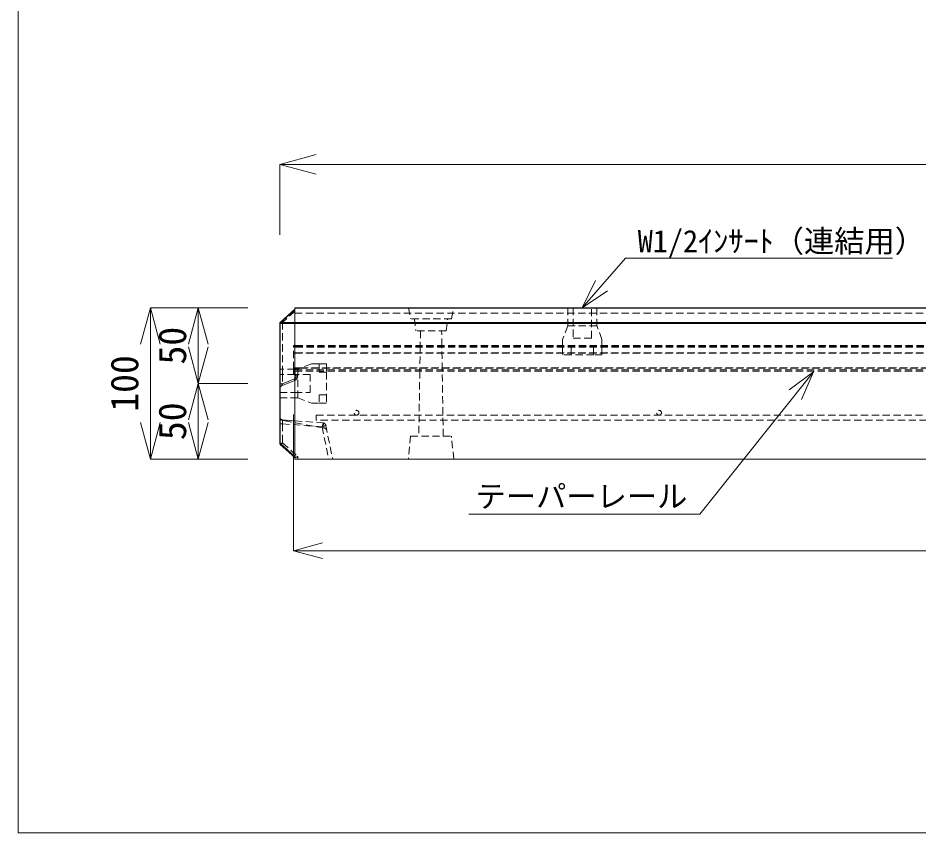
# Model space of a CAD drawing. Units: millimetres, scale not verified. Extents: x 494 to 2142, y -1316 to -164.
# Drawn here: x 494 to 1090, y -1316 to -777 of the extents above; entities that cross this region are included whole.
import ezdxf
from ezdxf.enums import TextEntityAlignment as Align

# ---------------------------------------------------------------- set-up
doc = ezdxf.new("R2010")
doc.units = ezdxf.units.MM
doc.header["$LTSCALE"] = 4
doc.linetypes.add('DASHED1', pattern=[1.8, 1.2, -0.6])
doc.layers.add('0-0', color=7, linetype='DASHED1', lineweight=9)
doc.styles.add('ＭＳ ゴシック', font='')
doc.styles.get('ＭＳ ゴシック').set_extended_font_data('MS Gothic')

msp = doc.modelspace()

# ---------------------------------------------------------------- linework, layer by layer
at = {"layer": '0-0', "linetype": 'Continuous'}
for p, q in [((667.297, -873.849), (691.445, -867.378)), ((667.297, -873.849), (1567.297, -873.849)), ((667.297, -873.849), (691.445, -880.319)), ((667.297, -873.849), (667.297, -920.445)), ((895.89, -935.855), (1072.398, -935.855)), ((867.297, -968.687), (883.888, -957.518)), ((581.826, -968.687), (575.356, -992.835)), ((581.826, -968.687), (581.826, -1068.687)), ((581.826, -968.687), (588.297, -992.835)), ((581.826, -968.687), (613.427, -968.687)), ((613.427, -968.687), (606.957, -992.835)), ((613.427, -968.687), (613.427, -1018.687)), ((613.427, -968.687), (619.898, -992.835)), ((613.427, -968.687), (646.255, -968.687)), ((677.297, -969.687), (667.755, -978.275)), ((667.887, -978.421), (677.297, -969.953)), ((677.297, -968.687), (677.297, -968.98)), ((677.297, -968.687), (1557.297, -968.687)), ((677.297, -968.98), (677.297, -978.394)), ((667.297, -979.132), (667.628, -979.132)), ((667.297, -979.132), (667.297, -1058.242)), ((667.628, -978.389), (667.755, -978.275)), ((667.755, -979.018), (667.628, -979.132)), ((667.628, -1058.242), (667.628, -979.132)), ((667.755, -978.275), (667.887, -978.421)), ((667.755, -979.018), (677.297, -979.018)), ((677.297, -978.421), (667.887, -978.421)), ((677.297, -979.101), (677.297, -978.394)), ((677.297, -979.101), (677.297, -1068.687)), ((1557.297, -979.101), (677.297, -979.101)), ((613.427, -1018.687), (606.957, -994.539)), ((613.427, -1018.687), (619.898, -994.539)), ((677.605, -1011.654), (677.297, -1011.475)), ((1020.083, -1011.087), (1003.986, -1022.956)), ((613.427, -1018.687), (606.957, -1042.835)), ((613.427, -1018.687), (646.255, -1018.687)), ((613.427, -1018.687), (613.427, -1068.687)), ((613.427, -1018.687), (619.898, -1042.835)), ((676.297, -1129.298), (676.297, -1039.334)), ((581.826, -1068.687), (575.356, -1044.539)), ((581.826, -1068.687), (588.297, -1044.539)), ((613.427, -1068.687), (606.957, -1044.539)), ((613.427, -1068.687), (619.898, -1044.539)), ((667.297, -1058.242), (667.628, -1058.242)), ((677.297, -1066.944), (667.628, -1058.242)), ((667.628, -1058.985), (677.297, -1067.687)), ((581.826, -1068.687), (613.427, -1068.687)), ((613.427, -1068.687), (646.255, -1068.687)), ((1557.297, -1068.687), (677.297, -1068.687)), ((792.186, -1105.167), (944.99, -1105.167)), ((676.297, -1129.298), (695.615, -1124.122)), ((676.297, -1129.298), (1558.297, -1129.298)), ((676.297, -1129.298), (695.615, -1134.475))]:
    msp.add_line(p, q, dxfattribs=at)
at = {"layer": '0-0'}
for p, q in [((752.297, -968.687), (753.797, -975.887)), ((780.797, -975.887), (782.297, -968.687)), ((857.797, -968.687), (857.797, -980.687)), ((857.797, -968.687), (857.797, -980.687)), ((861.297, -968.687), (861.297, -988.687)), ((873.297, -988.687), (873.297, -968.687)), ((876.797, -980.687), (876.797, -968.687)), ((876.797, -980.687), (876.797, -968.687)), ((677.297, -970.958), (669.132, -978.307)), ((780.797, -975.887), (753.797, -975.887)), ((756.297, -975.887), (757.297, -983.887)), ((777.297, -983.887), (778.297, -975.887)), ((857.797, -980.687), (854.297, -989.596)), ((857.797, -980.687), (854.297, -989.596)), ((857.797, -980.687), (867.297, -980.687)), ((876.797, -980.687), (857.797, -980.687)), ((876.797, -980.687), (867.297, -980.687)), ((880.297, -989.596), (876.797, -980.687)), ((880.297, -989.596), (876.797, -980.687)), ((777.297, -983.887), (757.297, -983.887)), ((854.297, -989.596), (854.297, -994.687)), ((873.297, -988.687), (861.297, -988.687)), ((854.297, -994.687), (854.297, -999.687)), ((854.297, -994.687), (854.297, -999.687)), ((859.814, -999.687), (854.297, -999.687)), ((859.814, -999.687), (859.814, -994.687)), ((859.814, -999.687), (859.814, -994.687)), ((874.78, -994.687), (874.78, -999.687)), ((880.297, -999.687), (874.78, -999.687)), ((880.297, -999.687), (880.297, -994.687)), ((880.297, -999.687), (880.297, -994.687)), ((688.206, -1005.687), (679.297, -1009.187)), ((688.206, -1005.687), (679.297, -1009.187)), ((693.297, -1005.687), (693.297, -1011.204)), ((698.297, -1005.687), (693.297, -1005.687)), ((693.297, -1005.687), (693.297, -1011.204)), ((698.297, -1005.687), (693.297, -1005.687)), ((698.297, -1005.687), (698.297, -1011.204)), ((677.297, -1011.475), (676.297, -1010.892)), ((677.297, -1011.475), (676.297, -1010.892)), ((676.297, -1012.001), (677.185, -1012.518)), ((677.185, -1012.518), (676.297, -1012.001)), ((676.297, -1012.001), (677.185, -1012.518)), ((677.605, -1011.654), (677.297, -1011.475)), ((679.297, -1009.187), (679.297, -1018.687)), ((679.297, -1009.187), (679.297, -1018.687)), ((693.297, -1011.204), (698.297, -1011.204)), ((669.132, -1012.687), (669.132, -1019.006)), ((679.297, -1028.187), (679.297, -1018.687)), ((679.297, -1028.187), (679.297, -1018.687)), ((679.297, -1028.187), (688.206, -1031.687)), ((679.297, -1028.187), (688.206, -1031.687)), ((693.297, -1026.17), (693.297, -1031.687)), ((698.297, -1026.17), (693.297, -1026.17)), ((698.297, -1026.17), (693.297, -1026.17)), ((693.297, -1026.17), (693.297, -1031.687)), ((698.297, -1026.17), (698.297, -1031.687)), ((688.206, -1031.687), (693.297, -1031.687)), ((693.297, -1031.687), (698.297, -1031.687)), ((693.297, -1031.687), (698.297, -1031.687)), ((669.147, -1042.826), (677.297, -1043.438)), ((669.299, -1042.837), (669.147, -1042.826)), ((669.147, -1042.826), (669.193, -1045.437)), ((695.256, -1047.398), (669.193, -1045.437)), ((677.297, -1043.438), (669.281, -1042.836)), ((671.848, -1043.558), (672.198, -1043.642)), ((677.297, -1043.437), (695.903, -1044.843)), ((1541.408, -1042.887), (691.408, -1042.887)), ((695.256, -1047.398), (695.903, -1044.843)), ((695.256, -1047.398), (697.312, -1046.536)), ((695.256, -1047.398), (699.64, -1068.687)), ((697.489, -1045.837), (697.45, -1045.772)), ((697.536, -1045.925), (697.514, -1045.883)), ((697.536, -1045.925), (697.536, -1045.925)), ((697.715, -1046.433), (702.297, -1068.687)), ((753.797, -1053.487), (752.297, -1068.687)), ((753.797, -1053.487), (780.797, -1053.487)), ((782.297, -1068.687), (780.797, -1053.487)), ((679.191, -1067.055), (679.191, -1068.687))]:
    msp.add_line(p, q, dxfattribs=at)
at = {"layer": '0-0', "linetype": 'Continuous'}
msp.add_lwpolyline([(494.296, -1315.956), (2142.296, -1315.956), (2142.296, -163.956), (494.296, -163.956)], close=True, dxfattribs=at)
for points in [[(895.89, -935.855), (867.297, -968.687), (876.081, -950.719)], [(1557.297, -968.687), (1557.297, -968.98), (677.297, -968.98)], [(677.297, -978.394), (1557.297, -978.394), (1557.297, -979.101)], [(944.99, -1105.167), (1020.083, -1011.087), (1012.078, -1029.415)]]:
    msp.add_lwpolyline(points, dxfattribs=at)
at = {"layer": '0-0'}
for points in [[(677.297, -972.177), (1453.024, -972.177), (1481.57, -972.177), (1557.297, -972.177)], [(667.297, -979.132), (669.132, -978.307), (669.132, -1009.187), (669.132, -1012.687)], [(760.297, -983.887), (760.146, -993.687), (759.899, -1009.687), (759.883, -1010.687), (759.223, -1053.487)], [(775.371, -1053.487), (774.711, -1010.687), (774.695, -1009.687), (774.448, -993.687), (774.297, -983.887)], [(1558.297, -993.687), (1557.297, -993.687), (1474.448, -993.687), (1460.146, -993.687), (677.297, -993.687), (676.297, -993.687)], [(676.297, -1012.001), (676.297, -1009.187), (676.297, -993.687)], [(1558.297, -993.687), (1557.297, -993.687), (1474.448, -993.687), (1460.146, -993.687), (677.297, -993.687), (676.297, -993.687)], [(1558.297, -994.187), (1557.297, -994.187), (1474.456, -994.187), (1460.138, -994.187), (677.297, -994.187), (676.297, -994.187)], [(1558.297, -994.187), (1557.297, -994.187), (1474.456, -994.187), (1460.138, -994.187), (677.297, -994.187), (676.297, -994.187)], [(880.297, -994.687), (880.297, -989.811), (880.297, -989.652), (880.297, -989.596)], [(880.297, -994.687), (880.297, -989.742), (880.297, -989.596)], [(1558.297, -994.687), (1557.297, -994.687), (1474.464, -994.687), (1460.13, -994.687), (677.297, -994.687), (676.297, -994.687)], [(1558.297, -994.687), (1557.297, -994.687), (1474.464, -994.687), (1460.13, -994.687), (677.297, -994.687), (676.297, -994.687)], [(1558.297, -998.419), (1557.297, -998.419), (1474.521, -998.419), (1460.073, -998.419), (677.297, -998.419), (676.297, -998.419)], [(1558.297, -998.419), (1557.297, -998.419), (1474.521, -998.419), (1460.073, -998.419), (677.297, -998.419), (676.297, -998.419)], [(676.297, -998.687), (677.297, -998.687), (1460.069, -998.687), (1474.525, -998.687), (1557.297, -998.687), (1558.297, -998.687)], [(874.78, -994.687), (874.78, -999.687), (859.814, -999.687), (854.297, -999.687)], [(880.297, -999.687), (874.78, -999.687), (859.814, -999.687)], [(693.297, -1005.687), (688.421, -1005.687), (688.262, -1005.687), (688.206, -1005.687)], [(693.297, -1005.687), (688.352, -1005.687), (688.206, -1005.687)], [(698.297, -1005.687), (698.297, -1011.204), (698.297, -1026.17), (698.297, -1031.687)], [(679.297, -1009.187), (677.297, -1009.187), (667.297, -1009.187)], [(679.297, -1009.187), (677.297, -1009.187), (667.297, -1009.187)], [(676.297, -1008.379), (677.297, -1008.379), (681.354, -1008.379), (1459.919, -1008.379), (1474.675, -1008.379), (1553.24, -1008.379), (1557.297, -1008.379), (1558.297, -1008.379)], [(676.297, -1008.379), (677.297, -1008.379), (681.354, -1008.379), (1459.919, -1008.379), (1474.675, -1008.379), (1553.24, -1008.379), (1557.297, -1008.379), (1558.297, -1008.379)], [(676.297, -1008.647), (677.297, -1008.647), (680.672, -1008.647), (1459.915, -1008.647), (1474.679, -1008.647), (1553.922, -1008.647), (1557.297, -1008.647), (1558.297, -1008.647)], [(676.297, -1009.687), (677.297, -1009.687), (1459.899, -1009.687), (1474.695, -1009.687), (1557.297, -1009.687), (1558.297, -1009.687)], [(676.297, -1010.687), (677.297, -1010.687), (1459.883, -1010.687), (1474.711, -1010.687), (1557.297, -1010.687), (1558.297, -1010.687)], [(676.297, -1010.687), (677.297, -1010.687), (1459.883, -1010.687), (1474.711, -1010.687), (1557.297, -1010.687), (1558.297, -1010.687)], [(693.297, -1011.204), (698.297, -1011.204), (698.297, -1026.17)], [(687.297, -1024.687), (687.297, -1012.687), (677.297, -1012.687), (667.297, -1012.687)], [(668.547, -1020.308), (672.797, -1018.531), (677.276, -1016.657)], [(676.973, -1015.734), (672.797, -1017.481), (669.153, -1019.006)], [(667.297, -1024.687), (677.297, -1024.687), (687.297, -1024.687)], [(667.297, -1028.187), (677.297, -1028.187), (679.297, -1028.187)], [(667.297, -1028.187), (677.297, -1028.187), (679.297, -1028.187)], [(688.206, -1031.687), (688.208, -1031.687), (693.297, -1031.687)], [(691.408, -1042.887), (691.408, -1039.687), (1541.408, -1039.687)], [(671.848, -1043.558), (669.127, -1043.037), (668.921, -1042.998)], [(669.193, -1045.437), (669.193, -1058.056), (679.191, -1067.055)], [(695.903, -1044.843), (696.594, -1048.197), (670.326, -1043.293)], [(669.193, -1058.056), (669.044, -1058.076), (668.787, -1058.11), (668.529, -1058.146), (668.272, -1058.182), (668.014, -1058.221), (667.755, -1058.262), (667.605, -1058.287), (667.598, -1058.289), (667.587, -1058.29), (667.575, -1058.292), (667.564, -1058.294), (667.552, -1058.295), (667.541, -1058.296), (667.534, -1058.296), (667.525, -1058.296), (667.51, -1058.295), (667.494, -1058.294), (667.479, -1058.292), (667.463, -1058.291), (667.447, -1058.289), (667.438, -1058.288), (667.428, -1058.287), (667.411, -1058.286), (667.393, -1058.285), (667.376, -1058.283), (667.36, -1058.28), (667.344, -1058.275), (667.336, -1058.271), (667.332, -1058.269), (667.325, -1058.265), (667.319, -1058.26), (667.313, -1058.255), (667.307, -1058.25), (667.3, -1058.245), (667.297, -1058.242)], [(669.193, -1058.056), (669.097, -1058.121), (668.931, -1058.233), (668.764, -1058.344), (668.596, -1058.452), (668.426, -1058.558), (668.254, -1058.659), (668.153, -1058.716), (668.104, -1058.742), (668.02, -1058.787), (667.935, -1058.831), (667.849, -1058.875), (667.764, -1058.918), (667.678, -1058.96), (667.628, -1058.985)], [(677.297, -1067.687), (677.302, -1067.687), (677.311, -1067.687), (677.32, -1067.686), (677.328, -1067.686), (677.337, -1067.686), (677.346, -1067.686), (677.351, -1067.686), (677.356, -1067.686), (677.364, -1067.686), (677.373, -1067.686), (677.382, -1067.687), (677.39, -1067.687), (677.399, -1067.686), (677.404, -1067.686), (677.414, -1067.686), (677.431, -1067.684), (677.449, -1067.682), (677.466, -1067.679), (677.483, -1067.676), (677.5, -1067.672), (677.51, -1067.67), (677.675, -1067.632), (677.955, -1067.553), (678.23, -1067.459), (678.501, -1067.355), (678.77, -1067.242), (679.037, -1067.124), (679.191, -1067.055)]]:
    msp.add_lwpolyline(points, dxfattribs=at)
for centre in [(718.008, -1038.087), (918.008, -1038.087)]:
    msp.add_circle(centre, 1.6, dxfattribs=at)
at = {"layer": '0-0', "linetype": 'Continuous'}
for centre, start, end in [((668.297, -979.132), 131.98721, 180), ((668.297, -1058.242), 180, 228.01279)]:
    msp.add_arc(centre, 1, start, end, dxfattribs=at)
at = {"layer": '0-0'}
for centre, radius, start, end in [((676.297, -992.687), 1, 270, 360), ((676.196, -1014.074), 2.8, 293.16022, 59.77519), ((676.278, -1014.074), 1.8, 292.70006, 304.46348), ((676.278, -1014.074), 1.8, 55.53652, 59.77519), ((676.278, -1014.074), 1.8, 55.53652, 59.77519), ((676.196, -1014.074), 2.8, 292.70006, 293.16022), ((676.278, -1014.074), 1.8, 304.46348, 55.53652), ((669.319, -1022.153), 2, 112.70006, 180.01692), ((697.828, -1048.468), 2, 93.02451, 104.96495), ((696.449, -1050.205), 2, 11.63475, 85.89703)]:
    msp.add_arc(centre, radius, start, end, dxfattribs=at)
at = {"layer": '0-0', "linetype": 'Continuous'}
for centre, major_axis, ratio, start_param, end_param in [((668.424, -979.018), (-0.669, 0.743), 0.556022, 0, 1.106813), ((668.424, -979.018), (0, 1), 0.668965, 0.9316008, 1.5707963), ((668.297, -1058.242), (-0.669, -0.743), 0.556022, 5.1763723, 6.2831853), ((668.297, -1058.242), (-0.669, -0.743), 0.556022, 0.0076065, 0.0136224)]:
    msp.add_ellipse(centre, major_axis=major_axis, ratio=ratio, start_param=start_param, end_param=end_param, dxfattribs=at)
at = {"layer": '0-0'}
for centre, major_axis, ratio, start_param, end_param in [((669.214, -978.307), (0.669, -0.743), 0.061543, 3.1415927, 4.6570565), ((669.214, -978.307), (0.669, -0.743), 0.061538, 1.6261244, 3.1415927), ((677.102, -1012.518), (0.503, 0.864), 0.071489, 4.754014, 4.9852434), ((677.102, -1012.518), (0.503, 0.864), 0.071489, 4.754014, 4.9852434), ((677.102, -1012.518), (0.503, 0.864), 0.071489, 4.9852434, 6.2831853), ((677.102, -1012.518), (0.503, 0.864), 0.071489, 4.9852434, 6.2831853), ((676.89, -1015.734), (0.386, -0.923), 0.0763, 4.7442953, 6.2831853), ((669.318, -1019.006), (2, 0.001), 0.001, 1.6535556, 3.1415927), ((669.318, -1019.006), (-2, -0.001), 0.001, 4.7951548, 6.2831853), ((669.318, -1018.902), (0.779, 1.407), 0.058998, 1.6772139, 3.2161039), ((669.296, -1041.033), (1.987, -0.226), 0.999997, 3.1979986, 4.6375787), ((669.297, -1040.831), (2, 0), 0.999997, 3.1415927, 4.6375787), ((669.297, -1045.178), (-2, 0), 0.129769, 6.2831853, 7.8018808), ((695.756, -1046.836), (-1.959, -0.403), 0.999101, 3.9799038, 4.4359059), ((695.756, -1046.836), (-1.959, -0.403), 0.999101, 3.5013792, 3.9799038), ((695.756, -1046.836), (1.745, 0.977), 0.998806, 0.270638, 0.3056616), ((695.756, -1046.836), (1.745, 0.977), 0.998806, 0.0404286, 0.270638), ((695.756, -1046.836), (-1.959, -0.403), 0.999101, 3.3269988, 3.5013792), ((695.756, -1046.836), (1.745, 0.977), 0.998806, 0.016259, 0.0404286), ((695.756, -1046.836), (1.745, 0.977), 0.998806, 6.2687809, 6.2994443), ((695.756, -1046.836), (1.745, 0.977), 0.998806, 6.248096, 6.2687809), ((695.756, -1046.836), (1.745, 0.977), 0.998806, 6.1403102, 6.248096), ((695.756, -1046.836), (-1.959, -0.403), 0.999101, 3.1726642, 3.3269988), ((695.756, -1046.836), (-1.959, -0.403), 0.999101, 3.1415927, 3.1726642), ((668.3, -1058.244), (0.669, 0.743), 0.994322, 2.2979444, 2.6828407)]:
    msp.add_ellipse(centre, major_axis=major_axis, ratio=ratio, start_param=start_param, end_param=end_param, dxfattribs=at)

# ---------------------------------------------------------------- texts
at = {"layer": '0-0', "style": 'ＭＳ ゴシック'}
for s, p in [('W1/2ｲﾝｻｰﾄ（連結用）', (903.925, -936.32)), ('テーパーレール', (796.761, -1105.052))]:
    msp.add_text(s, height=14.66, dxfattribs=at).set_placement(p, align=Align.BOTTOM_LEFT)
for s, p in [('50', (610.927, -1006.187)), ('100', (579.326, -1037.437)), ('50', (610.927, -1056.187))]:
    msp.add_text(s, height=18.33, rotation=90, dxfattribs=at).set_placement(p, align=Align.BOTTOM_LEFT)

doc.saveas('drawing.dxf')
